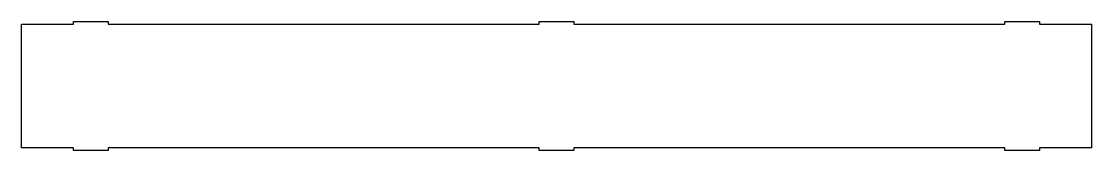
# Model space of a CAD drawing. Extents: x -231 to 231, y -28 to 28.
import ezdxf

# ---------------------------------------------------------------- set-up
doc = ezdxf.new("R2010")
doc.units = 0

msp = doc.modelspace()

# ---------------------------------------------------------------- linework, layer by layer
at = {"layer": '1'}
msp.add_lwpolyline([(230.9, 26.75), (230.9, -26.75), (208.4, -26.75), (208.4, -27.95), (193.4, -27.95), (193.4, -26.75), (7.5, -26.75), (7.5, -27.95), (-7.5, -27.95), (-7.5, -26.75), (-193.4, -26.75), (-193.4, -27.95), (-208.4, -27.95), (-208.4, -26.75), (-230.9, -26.75), (-230.9, 26.75), (-208.4, 26.75), (-208.4, 27.95), (-193.4, 27.95), (-193.4, 26.75), (-7.5, 26.75), (-7.5, 27.95), (7.5, 27.95), (7.5, 26.75), (193.4, 26.75), (193.4, 27.95), (208.4, 27.95), (208.4, 26.75)], close=True, dxfattribs=at)

doc.saveas('drawing.dxf')
